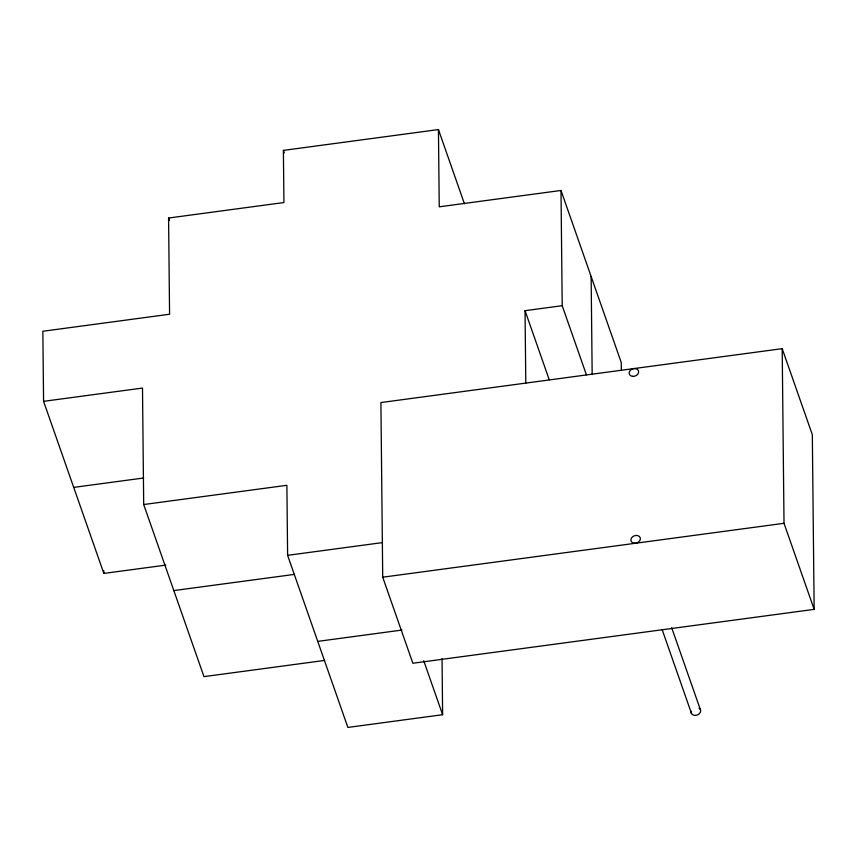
<?xml version="1.0" encoding="UTF-8"?>
<svg xmlns="http://www.w3.org/2000/svg" width="857" height="857" viewBox="0 0 857 857"><rect width="100%" height="100%" fill="white"/><g stroke="black" fill="none" stroke-linecap="round" stroke-linejoin="round"><path stroke-width="1.29" d="M165.83 565.106L103.847 573.429L43.578 401.344L42.85 331.263L169.579 314.24L168.572 218.032L283.935 202.541L283.388 150.393L438.441 129.568L464.398 203.687M621.357 370.513L621.271 362.565L561.003 190.468L439.245 206.816L438.441 129.568M525.802 383.1L525.041 310.684L562.203 305.692L586.402 374.788M43.578 401.344L142.487 388.06L143.697 504.537L203.966 676.634L324.61 660.426M782.195 348.66L380.904 402.554L382.715 577.2L412.849 663.243L814.15 609.359L812.329 434.713L782.195 348.66L784.016 523.306L814.15 609.359M73.713 487.387L143.601 478.002M143.697 504.537L286.881 485.308L287.609 555.336L347.878 727.432L442.619 714.706L442.041 658.679M287.609 555.336L382.361 542.61M173.832 590.58L294.476 574.383M382.715 577.2L784.016 523.306M317.743 641.379L401.965 630.066M671.684 627.731L700.276 709.382M662.054 629.359L691.524 713.527M525.041 310.684L549.241 379.78M283.388 150.393L284.267 152.91M423.712 660.683L442.619 714.706M168.572 218.032L169.45 220.538M591.137 276.511L592.166 374.52M561.003 190.468L562.203 305.692M103.815 570.783L103.847 573.429M698.991 708.107A4.863 3.792 -19.3 0 1 699.987 712.917A4.863 3.792 -19.3 0 1 694.17 715.284A4.863 3.792 -19.3 0 1 691.245 711.256M634.223 543.242A4.863 3.792 -19.3 0 0 640.275 537.907A4.863 3.792 -19.3 0 0 632.412 536.921A4.863 3.792 -19.3 0 0 634.223 543.242M632.487 376.341A4.863 3.792 -19.3 0 0 638.54 371.006A4.863 3.792 -19.3 0 0 630.666 370.02A4.863 3.792 -19.3 0 0 632.487 376.341"/></g></svg>
